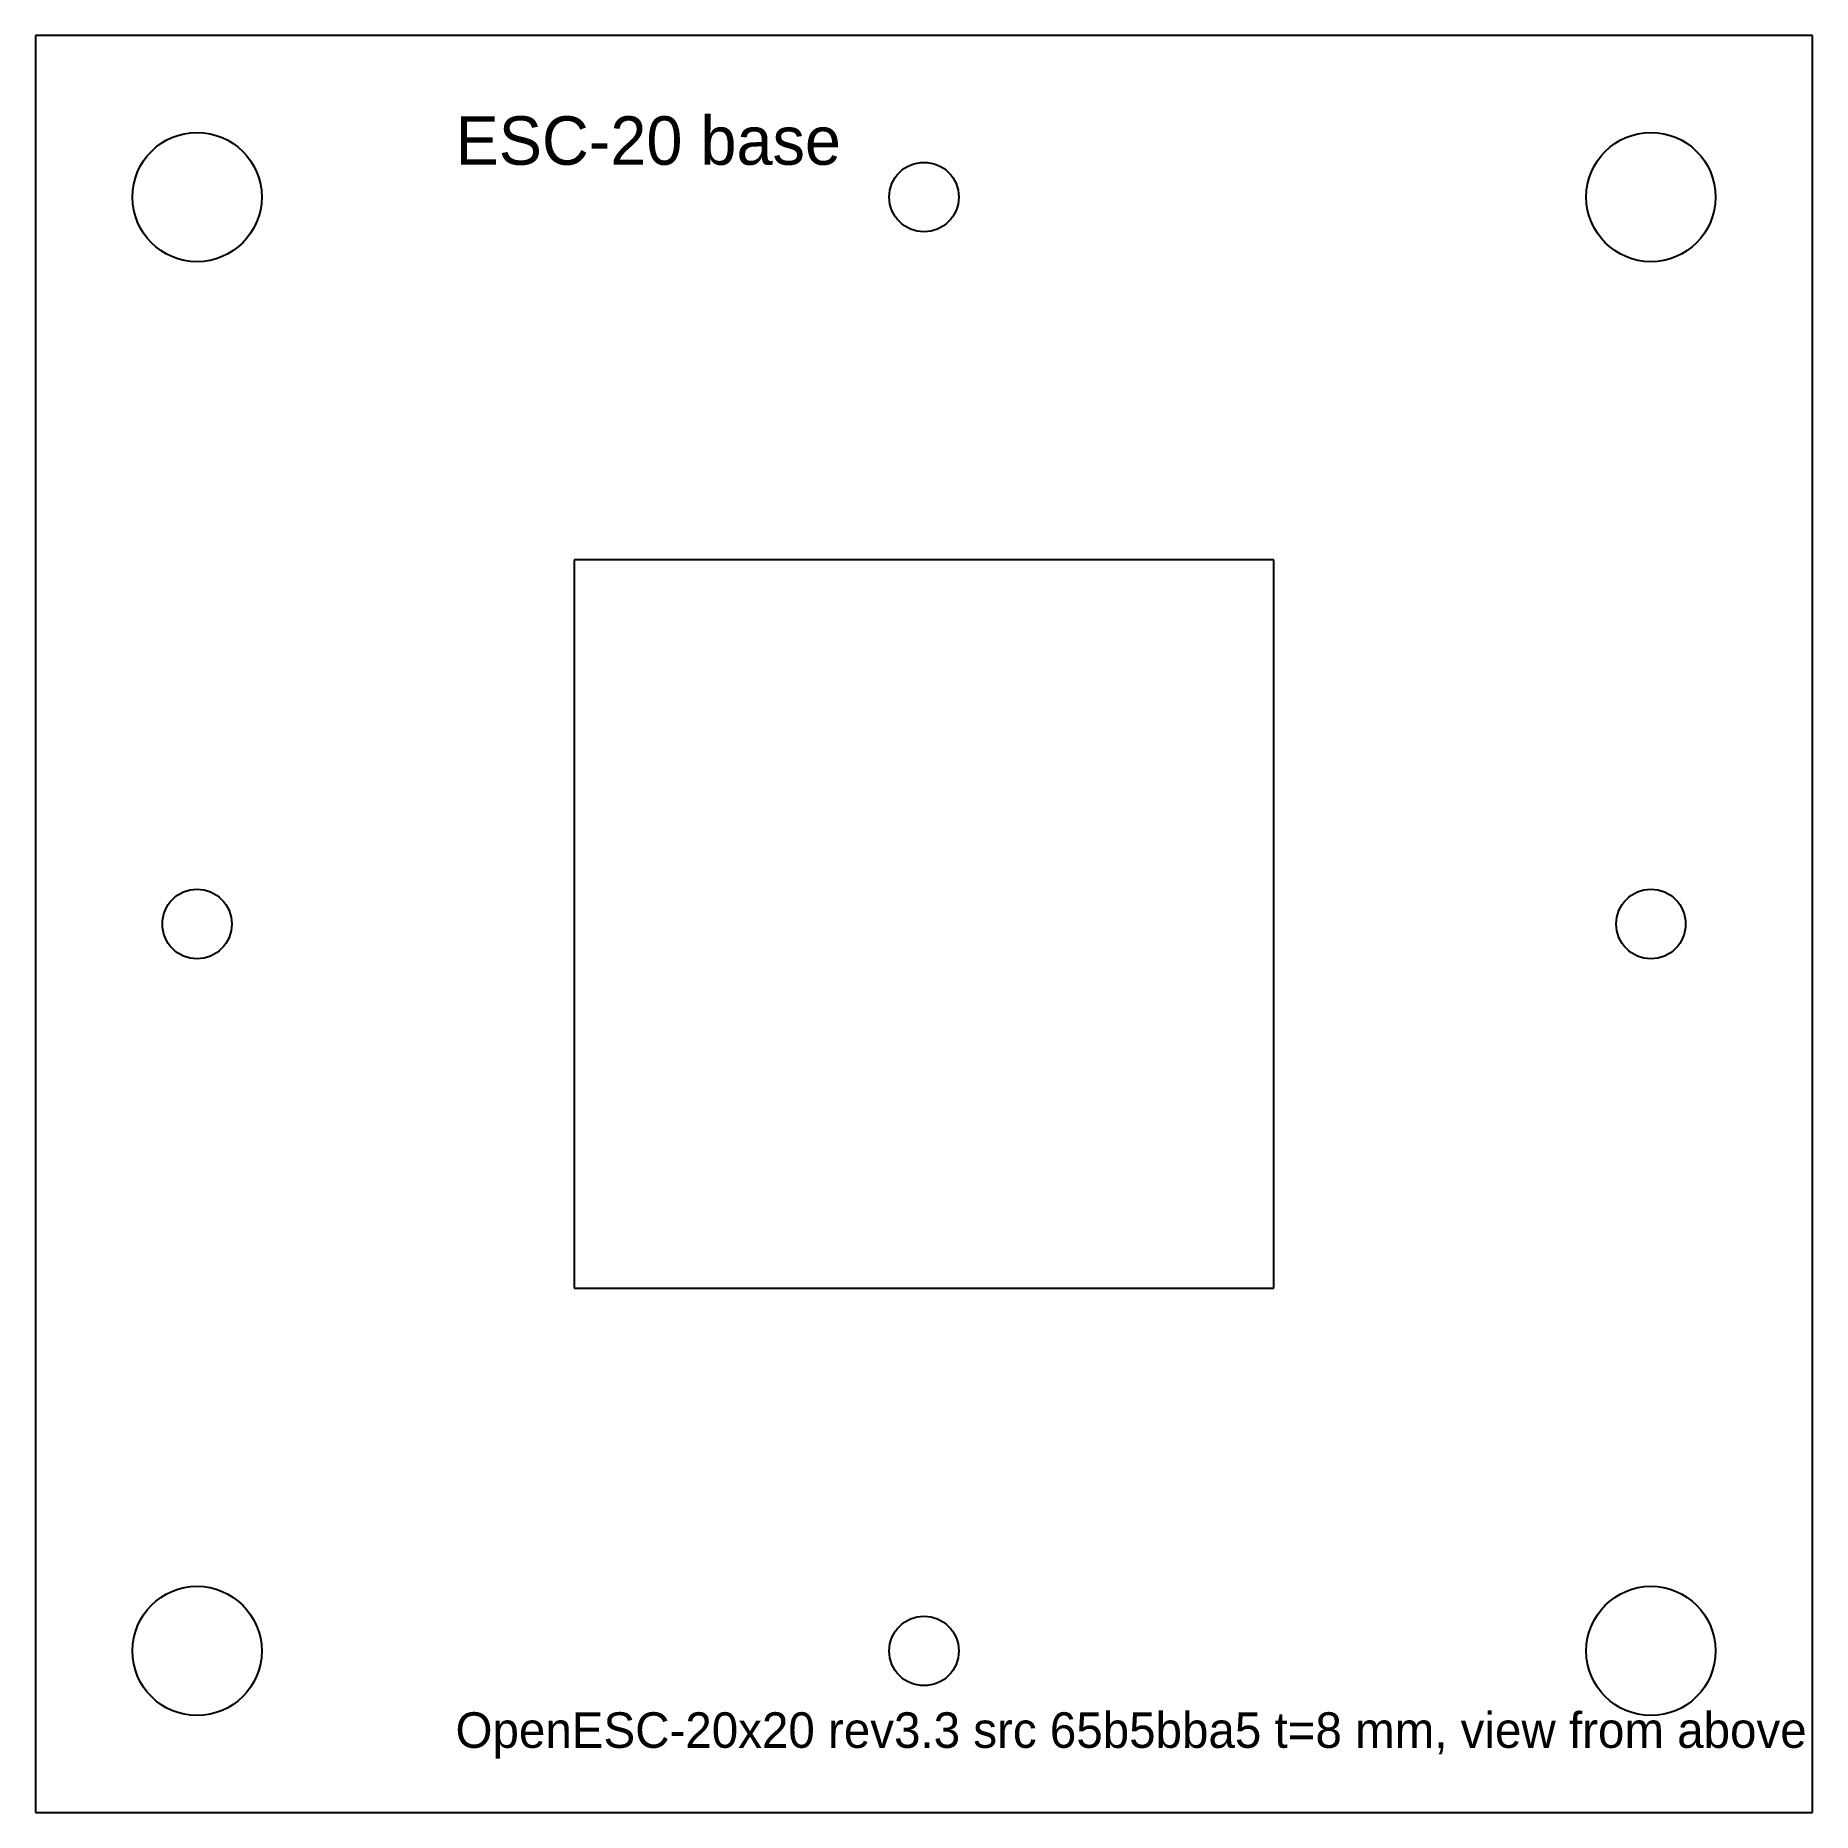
# Model space of a CAD drawing. Header units: millimetres. Extents: x -55 to 55, y -55 to 55.
import ezdxf

# ---------------------------------------------------------------- set-up
doc = ezdxf.new("R2010")
doc.units = ezdxf.units.MM

msp = doc.modelspace()

# ---------------------------------------------------------------- linework, layer by layer
at = {"layer": 'CUT'}
for p, q in [((55, 55), (-55, 55)), ((-55, 55), (-55, -55)), ((55, -55), (55, 55)), ((21.661, 22.55), (-21.661, 22.55)), ((-21.661, 22.55), (-21.661, -22.55)), ((21.661, -22.55), (21.661, 22.55)), ((-21.661, -22.55), (21.661, -22.55)), ((-55, -55), (55, -55))]:
    msp.add_line(p, q, dxfattribs=at)
for centre, radius in [((-45, 45), 4), ((45, 45), 4), ((0, 45), 2.15), ((-45, 0), 2.15), ((45, 0), 2.15), ((-45, -45), 4), ((45, -45), 4), ((0, -45), 2.15)]:
    msp.add_circle(centre, radius, dxfattribs=at)

# ---------------------------------------------------------------- texts
at = {"layer": 'ENGRAVE'}
for s, height, p in [('ESC-20 base', 3, (-29, 47)), ('OpenESC-20x20 rev3.3 src 65b5bba5 t=8 mm, view from above', 2.2, (-29, -51))]:
    msp.add_text(s, height=height, dxfattribs=at).set_placement(p)

doc.saveas('drawing.dxf')
